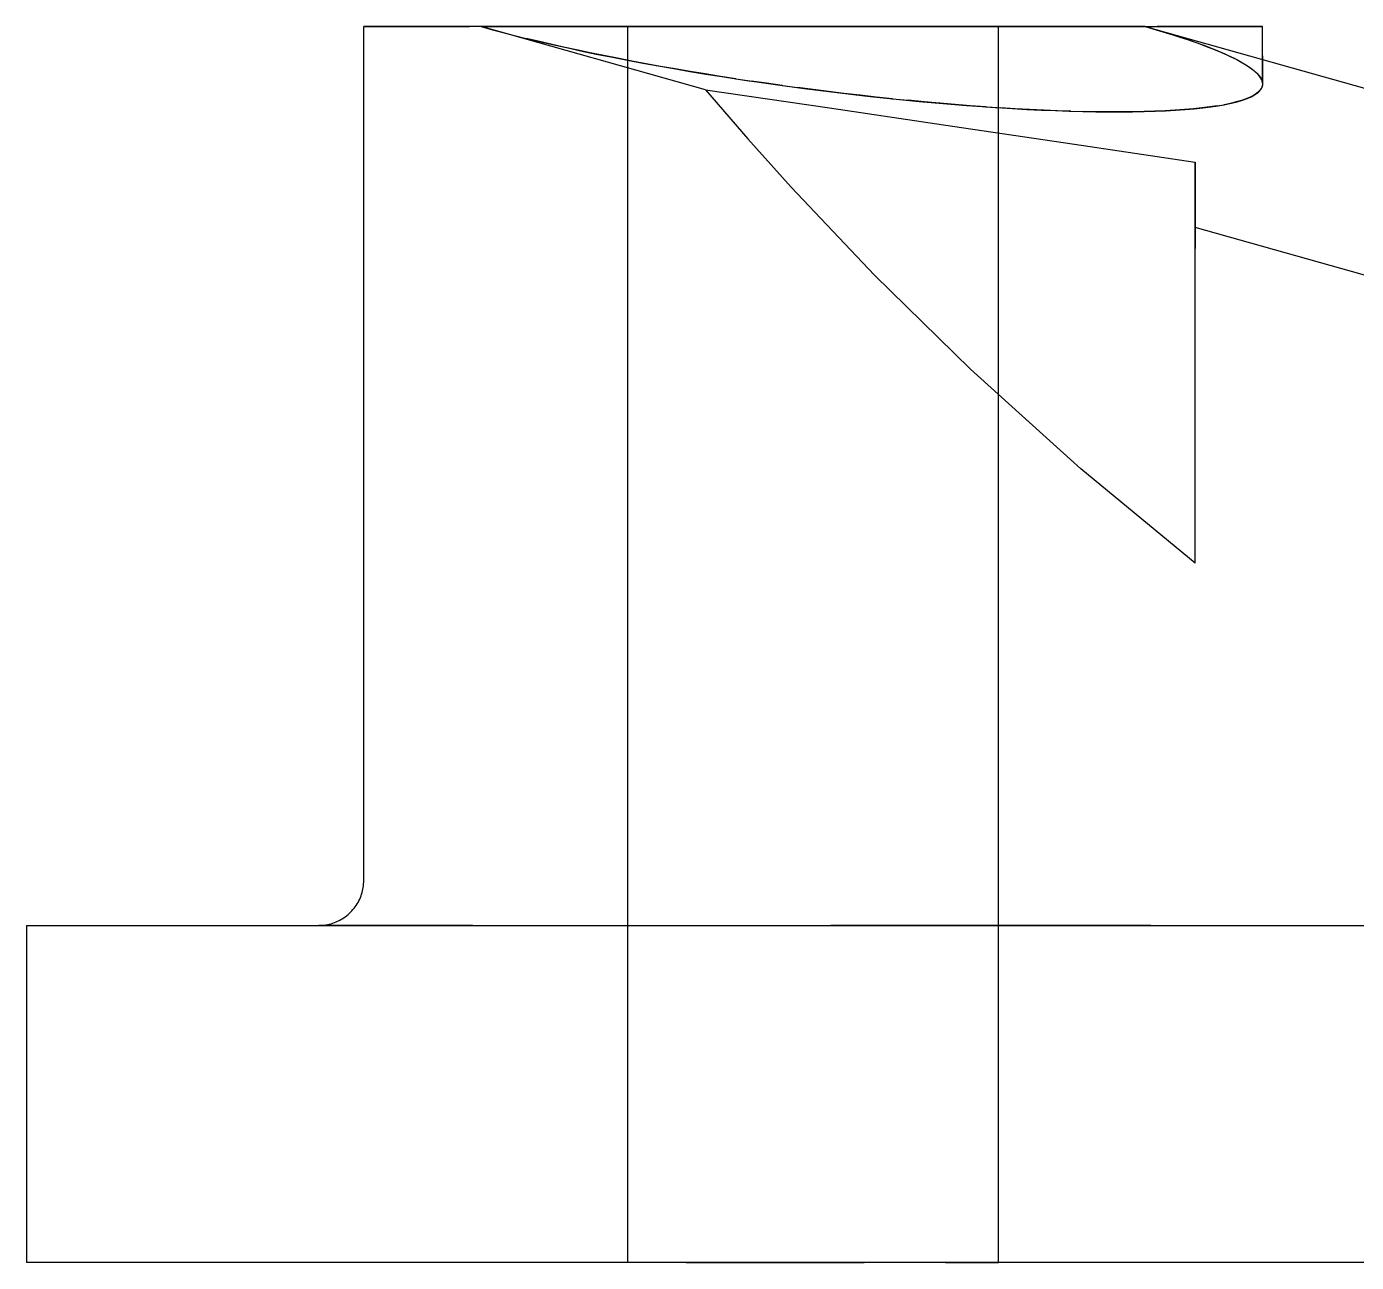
# Model space of a CAD drawing. Header units: millimetres. Extents: x -70 to 246, y -216 to 66.
# Drawn here: x 114 to 137.67, y -180 to -158 of the extents above; entities that cross this region are included whole.
import ezdxf

# ---------------------------------------------------------------- set-up
doc = ezdxf.new("R2010")
doc.units = ezdxf.units.MM
doc.layers.add('SIDE_YZ', color=7, linetype='Continuous')

msp = doc.modelspace()

# ---------------------------------------------------------------- linework, layer by layer
at = {"layer": 'SIDE_YZ'}
for p, q in [((120.001, -173.2), (120.001, -158)), ((120.012, -158), (120.001, -158)), ((120.001, -158), (120.002, -158)), ((120.002, -158), (120.016, -158)), ((120.036, -158), (120.012, -158)), ((120.016, -158), (120.043, -158)), ((120.073, -158), (120.036, -158)), ((120.043, -158), (120.082, -158)), ((120.122, -158), (120.073, -158)), ((120.082, -158), (120.133, -158)), ((120.184, -158), (120.122, -158)), ((120.133, -158), (120.197, -158)), ((120.258, -158), (120.184, -158)), ((120.197, -158), (120.274, -158)), ((120.344, -158), (120.258, -158)), ((120.274, -158), (120.362, -158)), ((120.442, -158), (120.344, -158)), ((120.362, -158), (120.463, -158)), ((120.553, -158), (120.442, -158)), ((120.463, -158), (120.576, -158)), ((120.675, -158), (120.553, -158)), ((120.576, -158), (120.7, -158)), ((120.808, -158), (120.675, -158)), ((120.7, -158), (120.836, -158)), ((120.953, -158), (120.808, -158)), ((120.836, -158), (120.983, -158)), ((121.11, -158), (120.953, -158)), ((120.983, -158), (121.141, -158)), ((121.277, -158), (121.11, -158)), ((121.141, -158), (121.31, -158)), ((121.454, -158), (121.277, -158)), ((121.31, -158), (121.49, -158)), ((121.642, -158), (121.454, -158)), ((121.49, -158), (121.68, -158)), ((121.84, -158), (121.642, -158)), ((121.68, -158), (121.88, -158)), ((122.048, -158), (121.84, -158)), ((122.09, -158), (121.88, -158)), ((122.266, -158), (122.048, -158)), ((126.082, -159.124), (122.09, -158)), ((122.09, -158), (122.28, -158.053)), ((122.09, -158), (122.293, -158.056)), ((122.09, -158), (122.309, -158)), ((122.492, -158), (122.266, -158)), ((122.28, -158.053), (122.477, -158.105)), ((122.293, -158.056), (122.503, -158.112)), ((122.309, -158), (122.537, -158)), ((122.727, -158), (122.492, -158)), ((122.537, -158), (122.774, -158)), ((122.97, -158), (122.727, -158)), ((122.774, -158), (123.019, -158)), ((123.222, -158), (122.97, -158)), ((123.019, -158), (123.271, -158)), ((123.48, -158), (123.222, -158)), ((123.271, -158), (123.532, -158)), ((123.746, -158), (123.48, -158)), ((123.532, -158), (123.799, -158)), ((124.019, -158), (123.746, -158)), ((123.799, -158), (124.073, -158)), ((124.298, -158), (124.019, -158)), ((124.073, -158), (124.353, -158)), ((124.583, -158), (124.298, -158)), ((124.353, -158), (124.639, -158)), ((124.873, -158), (124.583, -158)), ((124.639, -158), (124.93, -158)), ((124.701, -180), (124.701, -158)), ((124.706, -158), (124.701, -158)), ((124.716, -158), (124.706, -158)), ((124.732, -158), (124.716, -158)), ((124.753, -158), (124.732, -158)), ((124.779, -158), (124.753, -158)), ((124.81, -158), (124.779, -158)), ((124.846, -158), (124.81, -158)), ((124.887, -158), (124.846, -158)), ((125.169, -158), (124.873, -158)), ((124.933, -158), (124.887, -158)), ((124.93, -158), (125.227, -158)), ((124.984, -158), (124.933, -158)), ((125.039, -158), (124.984, -158)), ((125.099, -158), (125.039, -158)), ((125.164, -158), (125.099, -158)), ((125.234, -158), (125.164, -158)), ((125.468, -158), (125.169, -158)), ((125.227, -158), (125.527, -158)), ((125.307, -158), (125.234, -158)), ((125.385, -158), (125.307, -158)), ((125.467, -158), (125.385, -158)), ((125.553, -158), (125.467, -158)), ((125.772, -158), (125.468, -158)), ((125.527, -158), (125.831, -158)), ((125.643, -158), (125.553, -158)), ((125.643, -158), (125.737, -158)), ((125.737, -158), (125.834, -158)), ((126.079, -158), (125.772, -158)), ((125.831, -158), (126.139, -158)), ((125.834, -158), (125.935, -158)), ((125.935, -158), (126.039, -158)), ((126.039, -158), (126.146, -158)), ((126.389, -158), (126.079, -158)), ((126.139, -158), (126.45, -158)), ((126.146, -158), (126.256, -158)), ((126.256, -158), (126.369, -158)), ((126.369, -158), (126.484, -158)), ((126.702, -158), (126.389, -158)), ((126.45, -158), (126.763, -158)), ((126.484, -158), (126.602, -158)), ((126.602, -158), (126.722, -158)), ((127.017, -158), (126.702, -158)), ((126.722, -158), (126.844, -158)), ((126.763, -158), (127.079, -158)), ((126.844, -158), (126.968, -158)), ((126.968, -158), (127.093, -158)), ((127.334, -158), (127.017, -158)), ((127.079, -158), (127.395, -158)), ((127.093, -158), (127.22, -158)), ((127.22, -158), (127.348, -158)), ((127.651, -158), (127.334, -158)), ((127.348, -158), (127.477, -158)), ((127.395, -158), (127.713, -158)), ((127.477, -158), (127.607, -158)), ((127.607, -158), (127.738, -158)), ((127.969, -158), (127.651, -158)), ((127.713, -158), (128.031, -158)), ((127.738, -158), (127.869, -158)), ((127.869, -158), (128, -158)), ((128.287, -158), (127.969, -158)), ((128, -158), (128.131, -158)), ((128.031, -158), (128.349, -158)), ((128.131, -158), (128.262, -158)), ((128.262, -158), (128.393, -158)), ((128.605, -158), (128.287, -158)), ((128.349, -158), (128.666, -158)), ((128.393, -158), (128.523, -158)), ((128.523, -158), (128.652, -158)), ((128.921, -158), (128.605, -158)), ((128.652, -158), (128.78, -158)), ((128.666, -158), (128.983, -158)), ((128.78, -158), (128.907, -158)), ((128.907, -158), (129.032, -158)), ((129.237, -158), (128.921, -158)), ((128.983, -158), (129.298, -158)), ((129.032, -158), (129.156, -158)), ((129.156, -158), (129.278, -158)), ((129.55, -158), (129.237, -158)), ((129.278, -158), (129.398, -158)), ((129.298, -158), (129.611, -158)), ((129.398, -158), (129.516, -158)), ((129.516, -158), (129.631, -158)), ((129.861, -158), (129.55, -158)), ((129.611, -158), (129.921, -158)), ((129.631, -158), (129.744, -158)), ((129.744, -158), (129.854, -158)), ((129.854, -158), (129.961, -158)), ((130.169, -158), (129.861, -158)), ((129.921, -158), (130.228, -158)), ((129.961, -158), (130.065, -158)), ((130.065, -158), (130.166, -158)), ((130.166, -158), (130.263, -158)), ((130.473, -158), (130.169, -158)), ((130.228, -158), (130.532, -158)), ((130.263, -158), (130.357, -158)), ((130.357, -158), (130.447, -158)), ((130.447, -158), (130.533, -158)), ((130.773, -158), (130.473, -158)), ((130.532, -158), (130.831, -158)), ((130.533, -158), (130.615, -158)), ((130.615, -158), (130.693, -158)), ((130.693, -158), (130.766, -158)), ((130.766, -158), (130.836, -158)), ((131.07, -158), (130.773, -158)), ((130.831, -158), (131.127, -158)), ((130.836, -158), (130.901, -158)), ((130.901, -158), (130.961, -158)), ((130.961, -158), (131.016, -158)), ((131.016, -158), (131.067, -158)), ((131.067, -158), (131.113, -158)), ((131.361, -158), (131.07, -158)), ((131.113, -158), (131.154, -158)), ((131.127, -158), (131.417, -158)), ((131.154, -158), (131.19, -158)), ((131.19, -158), (131.221, -158)), ((131.221, -158), (131.247, -158)), ((131.247, -158), (131.268, -158)), ((131.268, -158), (131.284, -158)), ((131.284, -158), (131.294, -158)), ((131.294, -158), (131.299, -158)), ((131.299, -180), (131.299, -158)), ((131.647, -158), (131.361, -158)), ((131.417, -158), (131.702, -158)), ((131.927, -158), (131.647, -158)), ((131.702, -158), (131.981, -158)), ((132.201, -158), (131.927, -158)), ((131.981, -158), (132.254, -158)), ((132.468, -158), (132.201, -158)), ((132.254, -158), (132.52, -158)), ((132.729, -158), (132.468, -158)), ((132.52, -158), (132.778, -158)), ((132.981, -158), (132.729, -158)), ((132.778, -158), (133.03, -158)), ((133.226, -158), (132.981, -158)), ((133.03, -158), (133.273, -158)), ((133.463, -158), (133.226, -158)), ((133.273, -158), (133.508, -158)), ((133.691, -158), (133.463, -158)), ((133.508, -158), (133.734, -158)), ((133.91, -158), (133.691, -158)), ((133.734, -158), (133.952, -158)), ((133.91, -158), (134.101, -158.055)), ((133.91, -158), (151.585, -162.977)), ((134.032, -158.035), (133.91, -158)), ((133.91, -158), (134.12, -158)), ((133.952, -158), (134.16, -158)), ((134.032, -158.035), (134.15, -158.069)), ((134.101, -158.055), (134.284, -158.11)), ((134.32, -158), (134.12, -158)), ((134.15, -158.069), (134.334, -158.125)), ((134.16, -158), (134.358, -158)), ((134.51, -158), (134.32, -158)), ((134.358, -158), (134.546, -158)), ((134.69, -158), (134.51, -158)), ((134.546, -158), (134.723, -158)), ((134.859, -158), (134.69, -158)), ((134.723, -158), (134.89, -158)), ((135.017, -158), (134.859, -158)), ((134.89, -158), (135.047, -158)), ((135.164, -158), (135.017, -158)), ((135.047, -158), (135.192, -158)), ((135.3, -158), (135.164, -158)), ((135.192, -158), (135.325, -158)), ((135.424, -158), (135.3, -158)), ((135.325, -158), (135.447, -158)), ((135.537, -158), (135.424, -158)), ((135.447, -158), (135.558, -158)), ((135.638, -158), (135.537, -158)), ((135.558, -158), (135.656, -158)), ((135.726, -158), (135.638, -158)), ((135.656, -158), (135.742, -158)), ((135.803, -158), (135.726, -158)), ((135.742, -158), (135.816, -158)), ((135.867, -158), (135.803, -158)), ((135.816, -158), (135.878, -158)), ((135.918, -158), (135.867, -158)), ((135.878, -158), (135.927, -158)), ((135.957, -158), (135.918, -158)), ((135.927, -158), (135.964, -158)), ((135.984, -158), (135.957, -158)), ((135.964, -158), (135.988, -158)), ((135.998, -158), (135.984, -158)), ((135.988, -158), (135.999, -158)), ((135.999, -158), (135.998, -158)), ((135.999, -159.005), (135.999, -158)), ((136, -159.03), (135.999, -158)), ((122.477, -158.105), (122.681, -158.157)), ((122.503, -158.112), (122.721, -158.168)), ((122.681, -158.157), (122.891, -158.21)), ((122.721, -158.168), (122.946, -158.223)), ((123.107, -158.262), (122.891, -158.21)), ((122.946, -158.223), (123.178, -158.278)), ((123.329, -158.313), (123.107, -158.262)), ((123.178, -158.278), (123.416, -158.333)), ((123.557, -158.364), (123.329, -158.313)), ((123.416, -158.333), (123.661, -158.387)), ((134.284, -158.11), (134.459, -158.164)), ((134.334, -158.125), (134.51, -158.181)), ((134.459, -158.164), (134.626, -158.219)), ((134.51, -158.181), (134.677, -158.236)), ((134.626, -158.219), (134.783, -158.273)), ((134.677, -158.236), (134.835, -158.291)), ((134.783, -158.273), (134.932, -158.327)), ((134.835, -158.291), (134.983, -158.346)), ((134.932, -158.327), (135.072, -158.38)), ((123.79, -158.415), (123.557, -158.364)), ((123.661, -158.387), (123.912, -158.441)), ((124.028, -158.466), (123.79, -158.415)), ((123.912, -158.441), (124.168, -158.494)), ((124.271, -158.515), (124.028, -158.466)), ((124.168, -158.494), (124.429, -158.547)), ((124.518, -158.565), (124.271, -158.515)), ((124.429, -158.547), (124.695, -158.599)), ((124.77, -158.613), (124.518, -158.565)), ((134.983, -158.346), (135.122, -158.4)), ((135.072, -158.38), (135.203, -158.433)), ((135.122, -158.4), (135.252, -158.454)), ((135.203, -158.433), (135.324, -158.485)), ((135.252, -158.454), (135.371, -158.507)), ((135.324, -158.485), (135.435, -158.537)), ((135.371, -158.507), (135.481, -158.559)), ((135.435, -158.537), (135.537, -158.588)), ((135.481, -158.559), (135.58, -158.611)), ((124.695, -158.599), (124.966, -158.65)), ((125.025, -158.661), (124.77, -158.613)), ((124.966, -158.65), (125.241, -158.7)), ((125.284, -158.708), (125.025, -158.661)), ((125.241, -158.7), (125.52, -158.749)), ((125.546, -158.754), (125.284, -158.708)), ((125.52, -158.749), (125.802, -158.797)), ((125.812, -158.799), (125.546, -158.754)), ((125.802, -158.797), (126.086, -158.844)), ((126.079, -158.843), (125.812, -158.799)), ((135.537, -158.588), (135.629, -158.638)), ((135.58, -158.611), (135.669, -158.662)), ((135.629, -158.638), (135.711, -158.688)), ((135.669, -158.662), (135.748, -158.712)), ((135.711, -158.688), (135.783, -158.736)), ((135.748, -158.712), (135.816, -158.761)), ((135.783, -158.736), (135.845, -158.784)), ((135.874, -158.809), (135.816, -158.761)), ((135.845, -158.784), (135.897, -158.83)), ((135.921, -158.855), (135.874, -158.809)), ((126.349, -158.886), (126.079, -158.843)), ((126.086, -158.844), (126.374, -158.89)), ((126.622, -158.928), (126.349, -158.886)), ((126.374, -158.89), (126.664, -158.935)), ((126.622, -158.928), (126.895, -158.97)), ((126.664, -158.935), (126.955, -158.978)), ((127.17, -159.009), (126.895, -158.97)), ((126.955, -158.978), (127.248, -159.02)), ((127.446, -159.048), (127.17, -159.009)), ((127.248, -159.02), (127.542, -159.061)), ((135.897, -158.83), (135.938, -158.876)), ((135.957, -158.901), (135.921, -158.855)), ((135.938, -158.876), (135.969, -158.92)), ((135.982, -158.945), (135.957, -158.901)), ((135.969, -158.92), (135.989, -158.963)), ((135.996, -158.989), (135.982, -158.945)), ((135.998, -159.045), (135.987, -159.084)), ((135.989, -158.963), (135.999, -159.005)), ((135.993, -159.071), (136, -159.03)), ((136, -159.03), (135.996, -158.989)), ((135.999, -159.005), (135.998, -159.045)), ((126.082, -159.124), (126.837, -159.998)), ((126.082, -159.124), (128.29, -159.449)), ((127.446, -159.048), (127.723, -159.085)), ((127.542, -159.061), (127.837, -159.1)), ((128, -159.122), (127.723, -159.085)), ((127.837, -159.1), (128.132, -159.138)), ((128.273, -159.156), (128, -159.122)), ((128.132, -159.138), (128.426, -159.175)), ((128.545, -159.189), (128.273, -159.156)), ((128.426, -159.175), (128.72, -159.209)), ((128.834, -159.222), (128.545, -159.189)), ((128.72, -159.209), (129.014, -159.242)), ((129.121, -159.254), (128.834, -159.222)), ((129.014, -159.242), (129.305, -159.273)), ((129.406, -159.284), (129.121, -159.254)), ((129.305, -159.273), (129.595, -159.303)), ((135.64, -159.31), (135.722, -159.281)), ((135.777, -159.258), (135.704, -159.288)), ((135.722, -159.281), (135.794, -159.25)), ((135.839, -159.226), (135.777, -159.258)), ((135.794, -159.25), (135.855, -159.217)), ((135.892, -159.193), (135.839, -159.226)), ((135.855, -159.217), (135.906, -159.183)), ((135.934, -159.158), (135.892, -159.193)), ((135.906, -159.183), (135.945, -159.147)), ((135.966, -159.122), (135.934, -159.158)), ((135.945, -159.147), (135.974, -159.11)), ((135.987, -159.084), (135.966, -159.122)), ((135.974, -159.11), (135.993, -159.071)), ((128.29, -159.449), (130.479, -159.772)), ((129.406, -159.284), (129.69, -159.312)), ((129.595, -159.303), (129.883, -159.331)), ((129.972, -159.339), (129.69, -159.312)), ((129.883, -159.331), (130.168, -159.357)), ((130.251, -159.364), (129.972, -159.339)), ((130.168, -159.357), (130.451, -159.381)), ((130.527, -159.387), (130.251, -159.364)), ((130.451, -159.381), (130.729, -159.403)), ((130.8, -159.409), (130.527, -159.387)), ((130.729, -159.403), (131.005, -159.424)), ((131.069, -159.428), (130.8, -159.409)), ((131.005, -159.424), (131.276, -159.442)), ((131.069, -159.428), (131.334, -159.446)), ((131.276, -159.442), (131.543, -159.459)), ((131.595, -159.462), (131.334, -159.446)), ((131.543, -159.459), (131.804, -159.473)), ((131.851, -159.476), (131.595, -159.462)), ((131.804, -159.473), (132.061, -159.486)), ((132.102, -159.488), (131.851, -159.476)), ((132.061, -159.486), (132.312, -159.496)), ((132.347, -159.498), (132.102, -159.488)), ((132.312, -159.496), (132.558, -159.505)), ((132.587, -159.506), (132.347, -159.498)), ((132.558, -159.505), (132.797, -159.511)), ((132.587, -159.506), (132.821, -159.512)), ((132.797, -159.511), (133.03, -159.515)), ((133.049, -159.516), (132.821, -159.512)), ((133.03, -159.515), (133.255, -159.518)), ((133.27, -159.518), (133.049, -159.516)), ((133.255, -159.518), (133.474, -159.518)), ((133.484, -159.518), (133.27, -159.518)), ((133.474, -159.518), (133.685, -159.516)), ((133.691, -159.516), (133.484, -159.518)), ((133.685, -159.516), (133.889, -159.512)), ((133.891, -159.512), (133.691, -159.516)), ((133.889, -159.512), (134.084, -159.506)), ((134.083, -159.506), (133.891, -159.512)), ((134.267, -159.499), (134.083, -159.506)), ((134.084, -159.506), (134.272, -159.498)), ((134.442, -159.489), (134.267, -159.499)), ((134.272, -159.498), (134.45, -159.488)), ((134.61, -159.477), (134.442, -159.489)), ((134.45, -159.488), (134.62, -159.476)), ((134.768, -159.464), (134.61, -159.477)), ((134.62, -159.476), (134.781, -159.462)), ((134.918, -159.448), (134.768, -159.464)), ((134.781, -159.462), (134.933, -159.446)), ((135.059, -159.431), (134.918, -159.448)), ((134.933, -159.446), (135.076, -159.428)), ((135.19, -159.411), (135.059, -159.431)), ((135.076, -159.428), (135.208, -159.408)), ((135.19, -159.411), (135.312, -159.39)), ((135.208, -159.408), (135.331, -159.387)), ((135.425, -159.367), (135.312, -159.39)), ((135.331, -159.387), (135.444, -159.363)), ((135.528, -159.342), (135.425, -159.367)), ((135.444, -159.363), (135.547, -159.337)), ((135.621, -159.316), (135.528, -159.342)), ((135.547, -159.337), (135.64, -159.31)), ((135.704, -159.288), (135.621, -159.316)), ((130.479, -159.772), (132.649, -160.093)), ((127.607, -160.856), (126.837, -159.998)), ((132.649, -160.093), (134.8, -160.412)), ((134.8, -161.579), (134.8, -160.412)), ((134.8, -160.412), (134.8, -161.952)), ((129.092, -162.425), (127.607, -160.856)), ((146.432, -164.854), (134.8, -161.579)), ((134.8, -167.552), (134.8, -161.579)), ((146.381, -164.84), (134.8, -161.579)), ((134.8, -163.437), (134.8, -161.952)), ((130.8, -164.099), (129.092, -162.425)), ((134.8, -164.867), (134.8, -163.437)), ((132.766, -165.873), (130.8, -164.099)), ((134.8, -166.239), (134.8, -164.867)), ((134.8, -167.552), (132.766, -165.873)), ((134.8, -167.552), (134.8, -166.239)), ((119.999, -173.263), (120, -173.231)), ((120, -173.231), (120.001, -173.2)), ((119.94, -173.506), (119.952, -173.477)), ((119.952, -173.477), (119.962, -173.447)), ((119.962, -173.447), (119.971, -173.417)), ((119.971, -173.417), (119.979, -173.387)), ((119.979, -173.387), (119.986, -173.356)), ((119.986, -173.356), (119.991, -173.325)), ((119.991, -173.325), (119.995, -173.294)), ((119.995, -173.294), (119.999, -173.263)), ((119.789, -173.743), (119.809, -173.72)), ((119.809, -173.72), (119.829, -173.695)), ((119.829, -173.695), (119.848, -173.67)), ((119.848, -173.67), (119.866, -173.644)), ((119.866, -173.644), (119.883, -173.618)), ((119.883, -173.618), (119.899, -173.591)), ((119.899, -173.591), (119.914, -173.563)), ((119.914, -173.563), (119.928, -173.535)), ((119.928, -173.535), (119.94, -173.506)), ((119.448, -173.961), (119.478, -173.951)), ((119.478, -173.951), (119.507, -173.939)), ((119.507, -173.939), (119.536, -173.927)), ((119.536, -173.927), (119.564, -173.913)), ((119.564, -173.913), (119.592, -173.898)), ((119.592, -173.898), (119.619, -173.882)), ((119.619, -173.882), (119.646, -173.865)), ((119.646, -173.865), (119.671, -173.847)), ((119.671, -173.847), (119.696, -173.828)), ((119.696, -173.828), (119.721, -173.808)), ((119.721, -173.808), (119.744, -173.787)), ((119.744, -173.787), (119.767, -173.766)), ((119.767, -173.766), (119.789, -173.743)), ((114, -174), (180, -174)), ((114, -174), (114, -180)), ((119.201, -174), (119.233, -173.999)), ((119.214, -174), (119.201, -174)), ((119.201, -174), (119.202, -174)), ((119.202, -174), (119.218, -174)), ((119.24, -174), (119.214, -174)), ((119.218, -174), (119.247, -174)), ((119.233, -173.999), (119.264, -173.998)), ((119.28, -174), (119.24, -174)), ((119.247, -174), (119.29, -174)), ((119.264, -173.998), (119.295, -173.994)), ((119.335, -174), (119.28, -174)), ((119.29, -174), (119.347, -174)), ((119.295, -173.994), (119.326, -173.99)), ((119.326, -173.99), (119.357, -173.985)), ((119.402, -174), (119.335, -174)), ((119.347, -174), (119.417, -174)), ((119.357, -173.985), (119.388, -173.978)), ((119.388, -173.978), (119.418, -173.97)), ((119.484, -174), (119.402, -174)), ((119.417, -174), (119.501, -174)), ((119.418, -173.97), (119.448, -173.961)), ((119.579, -174), (119.484, -174)), ((119.501, -174), (119.599, -174)), ((119.687, -174), (119.579, -174)), ((119.599, -174), (119.709, -174)), ((119.808, -174), (119.687, -174)), ((119.709, -174), (119.833, -174)), ((119.942, -174), (119.808, -174)), ((119.833, -174), (119.97, -174)), ((120.089, -174), (119.942, -174)), ((120.119, -174), (119.97, -174)), ((120.249, -174), (120.089, -174)), ((120.281, -174), (120.119, -174)), ((120.421, -174), (120.249, -174)), ((120.455, -174), (120.281, -174)), ((120.604, -174), (120.421, -174)), ((120.641, -174), (120.455, -174)), ((120.8, -174), (120.604, -174)), ((120.839, -174), (120.641, -174)), ((121.007, -174), (120.8, -174)), ((121.048, -174), (120.839, -174)), ((121.225, -174), (121.007, -174)), ((121.268, -174), (121.048, -174)), ((121.453, -174), (121.225, -174)), ((121.499, -174), (121.268, -174)), ((121.692, -174), (121.453, -174)), ((121.499, -174), (145.712, -174)), ((121.499, -174), (145.681, -174)), ((121.941, -174), (121.692, -174)), ((121.941, -174), (122.2, -174)), ((122.2, -174), (122.467, -174)), ((122.467, -174), (122.744, -174)), ((122.744, -174), (123.028, -174)), ((123.028, -174), (123.321, -174)), ((123.321, -174), (123.621, -174)), ((123.621, -174), (123.928, -174)), ((123.928, -174), (124.241, -174)), ((124.241, -174), (124.561, -174)), ((124.561, -174), (124.885, -174)), ((124.885, -174), (125.215, -174)), ((125.215, -174), (125.549, -174)), ((125.549, -174), (125.887, -174)), ((125.887, -174), (126.228, -174)), ((126.228, -174), (126.572, -174)), ((126.572, -174), (126.919, -174)), ((126.919, -174), (127.267, -174)), ((127.267, -174), (127.616, -174)), ((127.616, -174), (127.966, -174)), ((127.966, -174), (128.316, -174)), ((128.665, -174), (128.316, -174)), ((129.014, -174), (128.665, -174)), ((129.36, -174), (129.014, -174)), ((129.705, -174), (129.36, -174)), ((130.047, -174), (129.705, -174)), ((130.385, -174), (130.047, -174)), ((130.72, -174), (130.385, -174)), ((131.051, -174), (130.72, -174)), ((131.377, -174), (131.051, -174)), ((131.697, -174), (131.377, -174)), ((132.012, -174), (131.697, -174)), ((132.32, -174), (132.012, -174)), ((132.621, -174), (132.32, -174)), ((132.915, -174), (132.621, -174)), ((133.202, -174), (132.915, -174)), ((133.48, -174), (133.202, -174)), ((133.749, -174), (133.48, -174)), ((134.009, -174), (133.749, -174)), ((134.009, -174), (134.26, -174)), ((134.26, -174), (134.501, -174)), ((134.501, -174), (148.744, -174)), ((180, -180), (114, -180)), ((124.706, -180), (124.701, -180)), ((124.716, -180), (124.706, -180)), ((124.732, -180), (124.716, -180)), ((124.753, -180), (124.732, -180)), ((124.779, -180), (124.753, -180)), ((124.81, -180), (124.779, -180)), ((124.846, -180), (124.81, -180)), ((124.887, -180), (124.846, -180)), ((124.933, -180), (124.887, -180)), ((124.984, -180), (124.933, -180)), ((125.039, -180), (124.984, -180)), ((125.099, -180), (125.039, -180)), ((125.164, -180), (125.099, -180)), ((125.234, -180), (125.164, -180)), ((125.307, -180), (125.234, -180)), ((125.385, -180), (125.307, -180)), ((125.467, -180), (125.385, -180)), ((125.553, -180), (125.467, -180)), ((125.643, -180), (125.553, -180)), ((125.737, -180), (125.643, -180)), ((125.737, -180), (125.834, -180)), ((125.834, -180), (125.935, -180)), ((125.935, -180), (126.039, -180)), ((126.039, -180), (126.146, -180)), ((126.146, -180), (126.256, -180)), ((126.256, -180), (126.369, -180)), ((126.369, -180), (126.484, -180)), ((126.484, -180), (126.602, -180)), ((126.602, -180), (126.722, -180)), ((126.722, -180), (126.844, -180)), ((126.844, -180), (126.968, -180)), ((126.968, -180), (127.093, -180)), ((127.093, -180), (127.22, -180)), ((127.22, -180), (127.348, -180)), ((127.348, -180), (127.477, -180)), ((127.477, -180), (127.607, -180)), ((127.607, -180), (127.738, -180)), ((127.738, -180), (127.869, -180)), ((127.869, -180), (128, -180)), ((128, -180), (128.131, -180)), ((128.131, -180), (128.262, -180)), ((128.262, -180), (128.393, -180)), ((128.393, -180), (128.523, -180)), ((128.523, -180), (128.652, -180)), ((128.652, -180), (128.78, -180)), ((128.78, -180), (128.907, -180)), ((129.032, -180), (128.907, -180)), ((129.156, -180), (129.032, -180)), ((129.278, -180), (129.156, -180)), ((129.398, -180), (129.278, -180)), ((129.516, -180), (129.398, -180)), ((129.631, -180), (129.516, -180)), ((129.744, -180), (129.631, -180)), ((129.854, -180), (129.744, -180)), ((129.961, -180), (129.854, -180)), ((130.065, -180), (129.961, -180)), ((130.166, -180), (130.065, -180)), ((130.263, -180), (130.166, -180)), ((130.357, -180), (130.263, -180)), ((130.357, -180), (130.447, -180)), ((130.447, -180), (130.533, -180)), ((130.533, -180), (130.615, -180)), ((130.615, -180), (130.693, -180)), ((130.693, -180), (130.766, -180)), ((130.766, -180), (130.836, -180)), ((130.836, -180), (130.901, -180)), ((130.901, -180), (130.961, -180)), ((130.961, -180), (131.016, -180)), ((131.016, -180), (131.067, -180)), ((131.067, -180), (131.113, -180)), ((131.113, -180), (131.154, -180)), ((131.154, -180), (131.19, -180)), ((131.19, -180), (131.221, -180)), ((131.221, -180), (131.247, -180)), ((131.247, -180), (131.268, -180)), ((131.268, -180), (131.284, -180)), ((131.284, -180), (131.294, -180)), ((131.294, -180), (131.299, -180))]:
    msp.add_line(p, q, dxfattribs=at)

doc.saveas('drawing.dxf')
